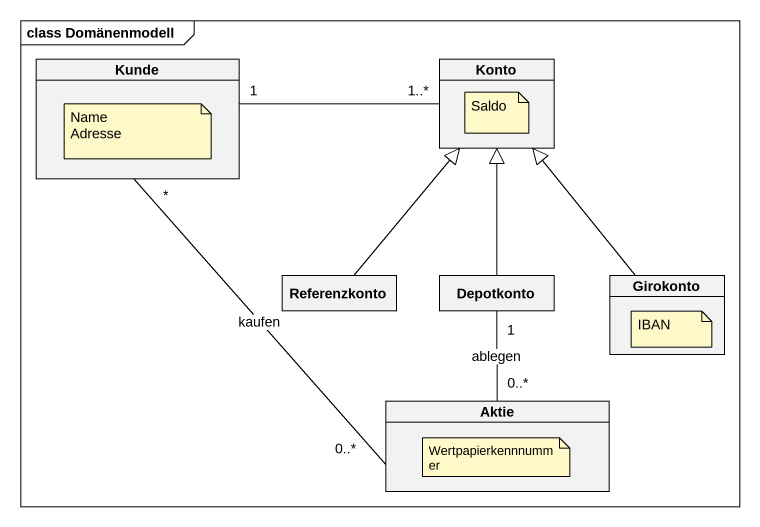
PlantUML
@startuml
mainframe class Domänenmodell
hide circle
hide empty members
class Kunde
class Konto
class Referenzkonto
class Depotkonto
class Girokonto
class Aktie
Kunde "1" -right- "1..*" Konto
Kunde "*" -- "0..*" Aktie : kaufen
Referenzkonto -up-|> Konto
Depotkonto -up-|> Konto
Girokonto -up-|> Konto
Aktie "0..*" -up- "1" Depotkonto : ablegen
note as N1
  Name
  Adresse
end note
note as N2
  Saldo
end note
note as N3
  IBAN
end note
note as N4
  Wertpapierkennnummer
end note
@enduml
